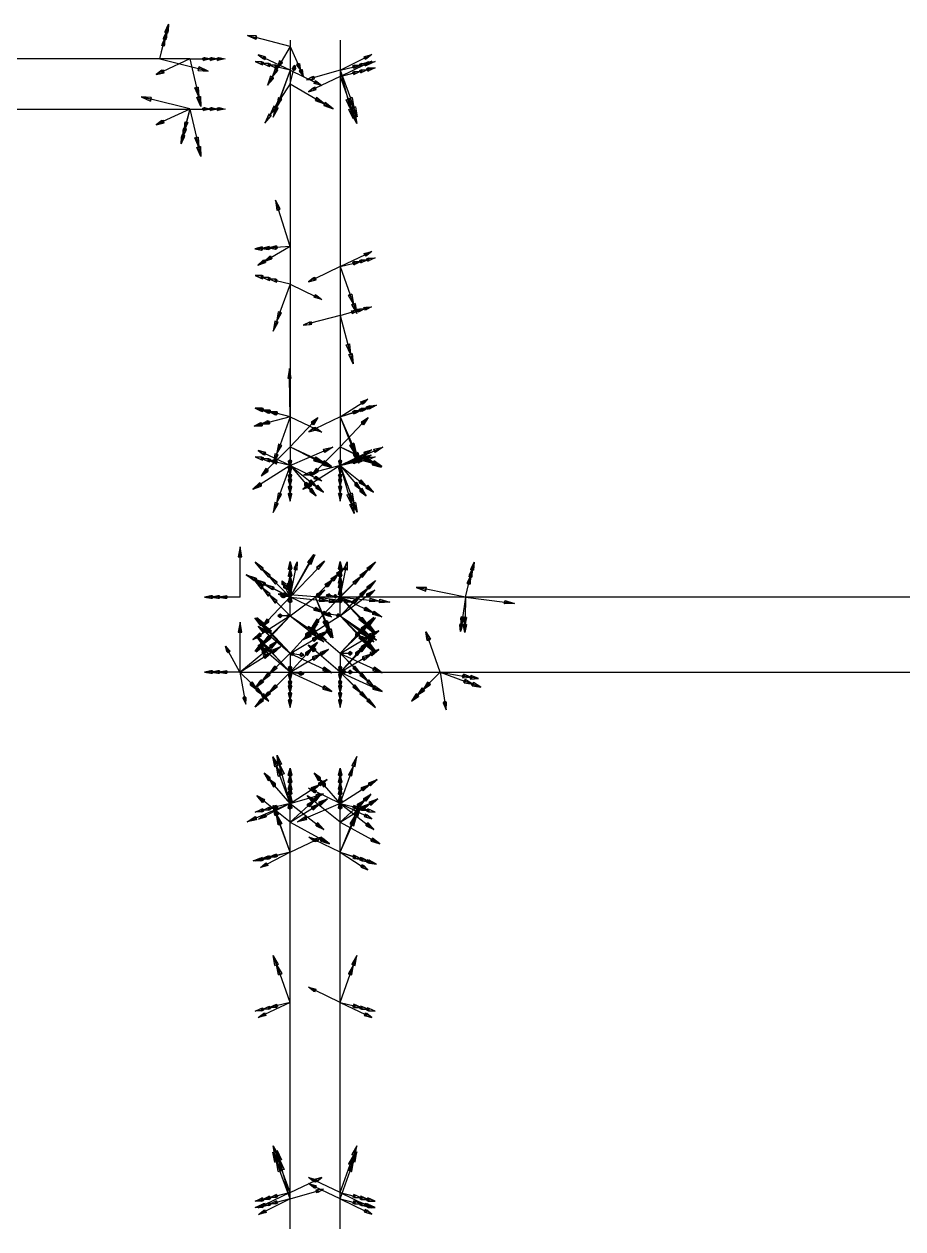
# Model space of a CAD drawing. Header units: millimetres. Extents: x -8665 to 13, y -124 to 125.
# Drawn here: x -3538.1 to -3362.6, y -118.8 to 122 of the extents above; entities that cross this region are included whole.
import ezdxf

# ---------------------------------------------------------------- set-up
doc = ezdxf.new("R2010")
doc.units = ezdxf.units.MM
for name, color, linetype in [('AutoDetect_10_187', 1, 'Continuous'), ('AutoDetect_121_130', 1, 'Continuous'), ('AutoDetect_122_131', 1, 'Continuous'), ('AutoDetect_123_162', 1, 'Continuous'), ('AutoDetect_124_163', 1, 'Continuous'), ('AutoDetect_125_182', 1, 'Continuous'), ('AutoDetect_126_183', 1, 'Continuous'), ('AutoDetect_131_144', 1, 'Continuous'), ('AutoDetect_132_145', 1, 'Continuous'), ('AutoDetect_133_152', 1, 'Continuous'), ('AutoDetect_134_153', 1, 'Continuous'), ('AutoDetect_135_173', 1, 'Continuous'), ('AutoDetect_136_172', 1, 'Continuous'), ('AutoDetect_17_133', 1, 'Continuous'), ('AutoDetect_18_174', 1, 'Continuous'), ('AutoDetect_271_184', 1, 'Continuous'), ('AutoDetect_272_185', 1, 'Continuous'), ('AutoDetect_274_170', 1, 'Continuous'), ('AutoDetect_275_171', 1, 'Continuous'), ('AutoDetect_289_132', 1, 'Continuous'), ('AutoDetect_290_154', 1, 'Continuous'), ('AutoDetect_331_134', 1, 'Continuous'), ('AutoDetect_332_135', 1, 'Continuous'), ('AutoDetect_335_142', 1, 'Continuous'), ('AutoDetect_336_143', 1, 'Continuous'), ('AutoDetect_369_164', 1, 'Continuous'), ('AutoDetect_370_161', 1, 'Continuous'), ('AutoDetect_372_150', 1, 'Continuous'), ('AutoDetect_373_151', 1, 'Continuous'), ('AutoDetect_9_186', 1, 'Continuous'), ('KNOTENBLECH_ID_GUID_6B7FED3A_8994_4ed4_AF79_758A89B35B66', 1, 'Continuous')]:
    doc.layers.add(name, color=color, linetype=linetype)

# ---------------------------------------------------------------- blocks, each defined once
blk = doc.blocks.new('Kontrollpunkt')
at = {"color": 0}
for q in [(0, 6), (8, 0), (0, 0, 4)]:
    blk.add_line((0, 0), q, dxfattribs=at)
for points in [[(0.25, 8, -0.25), (-0.25, 8, -0.25), (-0.25, 8, 0.25), (0, 10, 0), (-0.25, 8, -0.25), (0.25, 8, 0.25), (0, 10, 0), (0.25, 8, -0.25), (0.25, 8, 0.25), (-0.25, 8, 0.25)], [(0.25, 6, -0.25), (-0.25, 6, -0.25), (-0.25, 6, 0.25), (0, 8, 0), (-0.25, 6, -0.25), (0.25, 6, 0.25), (0, 8, 0), (0.25, 6, -0.25), (0.25, 6, 0.25), (-0.25, 6, 0.25)], [(0.25, 0.25, 4), (-0.25, 0.25, 4), (-0.25, -0.25, 4), (0, 0, 6), (-0.25, 0.25, 4), (0.25, -0.25, 4), (0, 0, 6), (0.25, 0.25, 4), (0.25, -0.25, 4), (-0.25, -0.25, 4)], [(0.25, 0.25, 6), (-0.25, 0.25, 6), (-0.25, -0.25, 6), (0, 0, 8), (-0.25, 0.25, 6), (0.25, -0.25, 6), (0, 0, 8), (0.25, 0.25, 6), (0.25, -0.25, 6), (-0.25, -0.25, 6)], [(0.25, 0.25, 8), (-0.25, 0.25, 8), (-0.25, -0.25, 8), (0, 0, 10), (-0.25, 0.25, 8), (0.25, -0.25, 8), (0, 0, 10), (0.25, 0.25, 8), (0.25, -0.25, 8), (-0.25, -0.25, 8)], [(8, 0.25, -0.25), (8, 0.25, 0.25), (8, -0.25, 0.25), (10, 0, 0), (8, 0.25, 0.25), (8, -0.25, -0.25), (10, 0, 0), (8, 0.25, -0.25), (8, -0.25, -0.25), (8, -0.25, 0.25)]]:
    blk.add_polyline3d(points, dxfattribs=at)

msp = doc.modelspace()

# ---------------------------------------------------------------- linework, layer by layer
at = {"layer": 'AutoDetect_10_187', "color": 1}
msp.add_line((-7524.97, 105, -220), (-3505.02, 105, -220), dxfattribs=at)
at = {"layer": 'AutoDetect_121_130', "color": 1}
msp.add_line((-3475, 3.75, -262.5), (-3475, 3.75, -407.5), dxfattribs=at)
at = {"layer": 'AutoDetect_122_131', "color": 1}
msp.add_line((-3485, 3.75, -262.5), (-3485, 3.75, -407.5), dxfattribs=at)
at = {"layer": 'AutoDetect_123_162', "color": 1}
msp.add_line((-3475, 118.75, -232.5), (-3475, 33.75, -232.5), dxfattribs=at)
at = {"layer": 'AutoDetect_124_163', "color": 1}
msp.add_line((-3485, 118.75, -232.5), (-3485, 33.75, -232.5), dxfattribs=at)
at = {"layer": 'AutoDetect_125_182', "color": 1}
msp.add_line((-3475, 118.75, -437.5), (-3475, 33.75, -437.5), dxfattribs=at)
at = {"layer": 'AutoDetect_126_183', "color": 1}
msp.add_line((-3485, 118.75, -437.5), (-3485, 33.75, -437.5), dxfattribs=at)
at = {"layer": 'AutoDetect_131_144', "color": 1}
msp.add_line((-3475, -3.75, -262.5), (-3475, -3.75, -407.5), dxfattribs=at)
at = {"layer": 'AutoDetect_132_145', "color": 1}
msp.add_line((-3485, -3.75, -262.5), (-3485, -3.75, -407.5), dxfattribs=at)
at = {"layer": 'AutoDetect_133_152', "color": 1}
msp.add_line((-3475, -118.75, -232.5), (-3475, -33.75, -232.5), dxfattribs=at)
at = {"layer": 'AutoDetect_134_153', "color": 1}
msp.add_line((-3485, -118.75, -232.5), (-3485, -33.75, -232.5), dxfattribs=at)
at = {"layer": 'AutoDetect_135_173', "color": 1}
msp.add_line((-3485, -118.75, -437.5), (-3485, -33.75, -437.5), dxfattribs=at)
at = {"layer": 'AutoDetect_136_172', "color": 1}
msp.add_line((-3475, -118.75, -437.5), (-3475, -33.75, -437.5), dxfattribs=at)
at = {"layer": 'AutoDetect_17_133', "color": 1}
msp.add_line((-3308, 7.5, -220), (-3480, 7.5, -220), dxfattribs=at)
at = {"layer": 'AutoDetect_18_174', "color": 1}
msp.add_line((-3495, -7.5, -220), (-3308, -7.5, -220), dxfattribs=at)
at = {"layer": 'AutoDetect_271_184', "color": 1}
msp.add_line((-3475, 117.5, -220), (-3475, 37.5, -220), dxfattribs=at)
at = {"layer": 'AutoDetect_272_185', "color": 1}
msp.add_line((-3485, 117.5, -220), (-3485, 37.5, -220), dxfattribs=at)
at = {"layer": 'AutoDetect_274_170', "color": 1}
msp.add_line((-3475, -117.5, -220), (-3475, -37.5, -220), dxfattribs=at)
at = {"layer": 'AutoDetect_275_171', "color": 1}
msp.add_line((-3485, -117.5, -220), (-3485, -37.5, -220), dxfattribs=at)
at = {"layer": 'AutoDetect_289_132', "color": 1}
msp.add_line((-3308, 7.5, -35), (-3480, 7.5, -35), dxfattribs=at)
at = {"layer": 'AutoDetect_290_154', "color": 1}
msp.add_line((-3495, -7.5, -35), (-3308, -7.5, -35), dxfattribs=at)
at = {"layer": 'AutoDetect_331_134', "color": 1}
msp.add_line((-3475, 7.5, -65), (-3475, 7.5, -190), dxfattribs=at)
at = {"layer": 'AutoDetect_332_135', "color": 1}
msp.add_line((-3485, 7.5, -65), (-3485, 7.5, -190), dxfattribs=at)
at = {"layer": 'AutoDetect_335_142', "color": 1}
msp.add_line((-3475, -7.49, -65), (-3475, -7.5, -190), dxfattribs=at)
at = {"layer": 'AutoDetect_336_143', "color": 1}
msp.add_line((-3485, -7.49, -65), (-3485, -7.5, -190), dxfattribs=at)
at = {"layer": 'AutoDetect_369_164', "color": 1}
msp.add_line((-3475, 117.5, -35), (-3475, 37.5, -35), dxfattribs=at)
at = {"layer": 'AutoDetect_370_161', "color": 1}
msp.add_line((-3485, 110, -35), (-3485, 37.5, -35), dxfattribs=at)
at = {"layer": 'AutoDetect_372_150', "color": 1}
msp.add_line((-3475, -117.49, -35), (-3475, -37.49, -35), dxfattribs=at)
at = {"layer": 'AutoDetect_373_151', "color": 1}
msp.add_line((-3485, -117.49, -35), (-3485, -37.49, -35), dxfattribs=at)
at = {"layer": 'AutoDetect_9_186', "color": 1}
msp.add_line((-3505.02, 115, -220), (-7524.97, 115, -220), dxfattribs=at)

# ---------------------------------------------------------------- block references
at = {"layer": 'AutoDetect_10_187', "color": 1, "extrusion": (-0.173648, -0.696364, 0.696364), "rotation": 180}
msp.add_blockref('Kontrollpunkt', (-3426.29, -677.5, 382.32), dxfattribs=at)
at = {"layer": 'AutoDetect_121_130', "color": 1, "extrusion": (0.696364, 0.696364, 0.173648), "rotation": 77.24859307823723}
for p in [(2459.85, 128.32, -2469.78), (2459.85, 24.92, -2488.02)]:
    msp.add_blockref('Kontrollpunkt', p, dxfattribs=at)
at = {"layer": 'AutoDetect_121_130', "color": 1, "extrusion": (0.706703, 0.706703, 0.033793), "rotation": 87.47832311130185}
msp.add_blockref('Kontrollpunkt', (2459.85, -179.4, -2462.01), dxfattribs=at)
at = {"layer": 'AutoDetect_122_131', "color": 1, "extrusion": (-0.696364, 0.696364, 0.173648), "rotation": 279.8510761165839}
for p in [(2461.62, -726.28, 2376.91), (2461.62, -829.69, 2358.68)]:
    msp.add_blockref('Kontrollpunkt', p, dxfattribs=at)
at = {"layer": 'AutoDetect_122_131', "color": 1, "extrusion": (-0.706797, 0.706797, 0.0296), "rotation": 271.695436397674}
msp.add_blockref('Kontrollpunkt', (2461.62, -335.4, 2458.07), dxfattribs=at)
at = {"layer": 'AutoDetect_123_162', "color": 1, "extrusion": (0.696364, 0.173648, -0.696364), "rotation": 81.2348063681018}
for p in [(950.19, -2495.83, -2238.38), (873.54, -2509.14, -2252.1)]:
    msp.add_blockref('Kontrollpunkt', p, dxfattribs=at)
at = {"layer": 'AutoDetect_124_163', "color": 1, "extrusion": (-0.696364, 0.173648, -0.696364), "rotation": 278.1385729810916}
for p in [(733.81, 2206.86, 2608.31), (810.47, 2193.55, 2594.59)]:
    msp.add_blockref('Kontrollpunkt', p, dxfattribs=at)
at = {"layer": 'AutoDetect_125_182', "color": 1, "extrusion": (0.696364, 0.173648, 0.696364), "rotation": 91.41777319695942}
msp.add_blockref('Kontrollpunkt', (950.19, 2014.98, -2704.95), dxfattribs=at)
at = {"layer": 'AutoDetect_125_182', "color": 1, "extrusion": (0.623957, 0.173648, 0.761921), "rotation": 89.29695432942326}
msp.add_blockref('Kontrollpunkt', (993.11, 2254.36, -2490.52), dxfattribs=at)
at = {"layer": 'AutoDetect_125_182', "color": 1, "extrusion": (0.61977, 0.207665, 0.756809), "rotation": 87.0395959428243}
msp.add_blockref('Kontrollpunkt', (1136.03, 2199.57, -2477.8), dxfattribs=at)
at = {"layer": 'AutoDetect_126_183', "color": 1, "extrusion": (-0.696364, 0.173648, 0.696364), "rotation": 261.8614270189084}
for p in [(733.81, -2687.71, 2141.75), (810.47, -2674.4, 2128.03)]:
    msp.add_blockref('Kontrollpunkt', p, dxfattribs=at)
at = {"layer": 'AutoDetect_131_144', "color": 1, "extrusion": (0.696364, -0.696364, 0.173648), "rotation": 279.8510761165839}
for p in [(-2459.85, 128.32, -2469.78), (-2459.85, 24.92, -2488.02)]:
    msp.add_blockref('Kontrollpunkt', p, dxfattribs=at)
at = {"layer": 'AutoDetect_131_144', "color": 1, "extrusion": (0.706797, -0.706797, 0.029596), "rotation": 271.6952591941618}
msp.add_blockref('Kontrollpunkt', (-2459.85, -189.74, -2461.24), dxfattribs=at)
at = {"layer": 'AutoDetect_132_145', "color": 1, "extrusion": (-0.706703, -0.706703, 0.033798), "rotation": 87.47794259173203}
msp.add_blockref('Kontrollpunkt', (-2461.62, -345.73, 2456.64), dxfattribs=at)
at = {"layer": 'AutoDetect_132_145', "color": 1, "extrusion": (-0.696364, -0.696364, 0.173648), "rotation": 77.24859307823723}
for p in [(-2461.62, -726.28, 2376.91), (-2461.62, -829.69, 2358.68)]:
    msp.add_blockref('Kontrollpunkt', p, dxfattribs=at)
at = {"layer": 'AutoDetect_133_152', "color": 1, "extrusion": (0.696364, -0.173648, -0.696364), "rotation": 278.1385729810916}
for p in [(-873.54, -2509.14, -2252.1), (-950.19, -2495.83, -2238.38)]:
    msp.add_blockref('Kontrollpunkt', p, dxfattribs=at)
at = {"layer": 'AutoDetect_134_153', "color": 1, "extrusion": (-0.696364, -0.173648, -0.696364)}
for p, rotation in [((-810.47, 2193.55, 2594.59), 81.23480636810179), ((-733.81, 2206.86, 2608.31), 81.2348063681018)]:
    msp.add_blockref('Kontrollpunkt', p, dxfattribs=dict(at, rotation=rotation))
at = {"layer": 'AutoDetect_135_173', "color": 1, "extrusion": (-0.696364, -0.173648, 0.696364)}
for p, rotation in [((-810.47, -2674.4, 2128.03), 91.4177731969594), ((-733.81, -2687.71, 2141.75), 91.41777319695939)]:
    msp.add_blockref('Kontrollpunkt', p, dxfattribs=dict(at, rotation=rotation))
at = {"layer": 'AutoDetect_136_172', "color": 1, "extrusion": (0.696364, -0.173648, 0.696364), "rotation": 261.8614270189084}
for p in [(-873.54, 2028.29, -2718.66), (-950.19, 2014.98, -2704.95)]:
    msp.add_blockref('Kontrollpunkt', p, dxfattribs=at)
at = {"layer": 'AutoDetect_17_133', "color": 1, "extrusion": (0.173648, 0.696364, 0.696364), "rotation": 4.152866942558883}
msp.add_blockref('Kontrollpunkt', (3349.31, 418.33, -747.06), dxfattribs=at)
at = {"layer": 'AutoDetect_17_133', "color": 1, "extrusion": (0.575779, 0.578134, 0.578134), "rotation": 55.70112638150834}
msp.add_blockref('Kontrollpunkt', (2471.04, 1237.15, -2126.56), dxfattribs=at)
at = {"layer": 'AutoDetect_18_174', "color": 2, "extrusion": (0.575779, -0.578134, 0.578134), "rotation": 248.136712731337}
msp.add_blockref('Kontrollpunkt', (-2481.67, 1243.27, -2135.2), dxfattribs=at)
at = {"layer": 'AutoDetect_18_174', "color": 2, "extrusion": (-0.575779, -0.578134, 0.578134), "rotation": 308.001547448907}
msp.add_blockref('Kontrollpunkt', (-2442.74, -1592.11, 1866.46), dxfattribs=at)
at = {"layer": 'AutoDetect_271_184', "color": 1, "extrusion": (0.696364, 0.173648, 0.696364), "rotation": 98.13857298109163}
for p in [(948.98, 2171.29, -2553.7), (912.11, 2177.69, -2560.3)]:
    msp.add_blockref('Kontrollpunkt', p, dxfattribs=at)
at = {"layer": 'AutoDetect_271_184', "color": 1, "extrusion": (0.688334, 0.228897, 0.688334), "rotation": 95.09694735016802}
msp.add_blockref('Kontrollpunkt', (1137.81, 2100.72, -2533.44), dxfattribs=at)
at = {"layer": 'AutoDetect_272_185', "color": 1, "extrusion": (-0.450586, -0.770677, 0.450586), "rotation": 212.0786660023002}
msp.add_blockref('Kontrollpunkt', (-3067.83, -943.27, 1380.61), dxfattribs=at)
at = {"layer": 'AutoDetect_272_185', "color": 1, "extrusion": (-0.706421, -0.044042, 0.706421), "rotation": 199.1840262318235}
msp.add_blockref('Kontrollpunkt', (-294.2, -2609.41, 2303.05), dxfattribs=at)
at = {"layer": 'AutoDetect_272_185', "color": 1, "extrusion": (-0.696364, 0.173648, 0.696364), "rotation": 200.8135762097232}
msp.add_blockref('Kontrollpunkt', (801, -2519.94, 2281.18), dxfattribs=at)
at = {"layer": 'AutoDetect_274_170', "color": 1, "extrusion": (0.729165, -0.235355, 0.642594), "rotation": 260.4618900254937}
msp.add_blockref('Kontrollpunkt', (-1108.81, 1947.91, -2664.98), dxfattribs=at)
at = {"layer": 'AutoDetect_274_170', "color": 1, "extrusion": (0.696363, -0.173648, 0.696365), "rotation": 261.8614437391522}
for p in [(-912.11, 2177.7, -2560.3), (-948.98, 2171.29, -2553.7)]:
    msp.add_blockref('Kontrollpunkt', p, dxfattribs=at)
at = {"layer": 'AutoDetect_275_171', "color": 1, "extrusion": (-0.696363, -0.173648, 0.696365), "rotation": 98.1385562608478}
for p in [(-801.01, -2519.95, 2281.18), (-735.03, -2531.4, 2292.99)]:
    msp.add_blockref('Kontrollpunkt', p, dxfattribs=at)
at = {"layer": 'AutoDetect_289_132', "color": 1, "extrusion": (0.173648, 0.696364, -0.696364), "rotation": 170.7051341399284}
msp.add_blockref('Kontrollpunkt', (3349.31, -601.34, -569.49), dxfattribs=at)
at = {"layer": 'AutoDetect_289_132', "color": 1, "extrusion": (0.575779, 0.578134, -0.578134), "rotation": 127.112354066204}
msp.add_blockref('Kontrollpunkt', (2471.04, -1445.21, -1979.14), dxfattribs=at)
at = {"layer": 'AutoDetect_290_154', "color": 2, "extrusion": (0.575779, -0.578134, -0.578134), "rotation": 279.2289557865245}
msp.add_blockref('Kontrollpunkt', (-2481.67, -1451.33, -1987.78), dxfattribs=at)
at = {"layer": 'AutoDetect_290_154', "color": 2, "extrusion": (-0.575779, -0.578134, -0.578134), "rotation": 219.3641210689543}
msp.add_blockref('Kontrollpunkt', (-2442.74, 1384.04, 2013.89), dxfattribs=at)
at = {"layer": 'AutoDetect_331_134', "color": 1, "extrusion": (0.696364, 0.696364, 0.173648)}
for p, rotation in [((2462.5, 316.45, -2433.92), 77.24859307823723), ((2462.5, 244.56, -2446.59), 77.24859307823726)]:
    msp.add_blockref('Kontrollpunkt', p, dxfattribs=dict(at, rotation=rotation))
at = {"layer": 'AutoDetect_331_134', "color": 1, "extrusion": (0.705287, 0.705287, 0.0717), "rotation": 84.66167558105138}
msp.add_blockref('Kontrollpunkt', (2462.5, 104.98, -2450.67), dxfattribs=at)
at = {"layer": 'AutoDetect_332_135', "color": 1, "extrusion": (-0.879656, 0.442778, 0.173648), "rotation": 167.005026841222}
msp.add_blockref('Kontrollpunkt', (1560.19, -692.79, 3042.18), dxfattribs=at)
at = {"layer": 'AutoDetect_332_135', "color": 1, "extrusion": (-0.854829, 0.430281, 0.290045), "rotation": 167.4272691687679}
msp.add_blockref('Kontrollpunkt', (1560.19, -1079.95, 2928.94), dxfattribs=at)
at = {"layer": 'AutoDetect_332_135', "color": 1, "extrusion": (-0.698325, 0.698325, 0.157115), "rotation": 186.804429355516}
msp.add_blockref('Kontrollpunkt', (2458.96, -458.12, 2427.74), dxfattribs=at)
at = {"layer": 'AutoDetect_335_142', "color": 1, "extrusion": (0.696365, -0.696363, 0.173648), "rotation": 279.8510448073127}
for p in [(-2462.49, 316.45, -2433.93), (-2462.49, 244.56, -2446.6)]:
    msp.add_blockref('Kontrollpunkt', p, dxfattribs=at)
at = {"layer": 'AutoDetect_335_142', "color": 1, "extrusion": (0.705458, -0.705457, 0.068258), "rotation": 273.9048321964699}
msp.add_blockref('Kontrollpunkt', (-2462.49, 96.53, -2451.03), dxfattribs=at)
at = {"layer": 'AutoDetect_336_143', "color": 1, "extrusion": (-0.698326, -0.698324, 0.157112), "rotation": 78.42851489522387}
msp.add_blockref('Kontrollpunkt', (-2458.96, -458.12, 2427.75), dxfattribs=at)
at = {"layer": 'AutoDetect_336_143', "color": 1, "extrusion": (-0.696365, -0.696363, 0.173648), "rotation": 77.24863447435985}
msp.add_blockref('Kontrollpunkt', (-2458.96, -610.04, 2400.1), dxfattribs=at)
at = {"layer": 'AutoDetect_369_164', "color": 1, "extrusion": (0.696364, 0.173648, -0.696364), "rotation": 81.86142701890837}
for p in [(948.98, -2354.3, -2376.13), (912.11, -2360.7, -2382.73)]:
    msp.add_blockref('Kontrollpunkt', p, dxfattribs=at)
at = {"layer": 'AutoDetect_369_164', "color": 1, "extrusion": (0.729161, 0.235363, -0.642595), "rotation": 80.46229860000179}
msp.add_blockref('Kontrollpunkt', (1108.84, -2143.29, -2501.11), dxfattribs=at)
at = {"layer": 'AutoDetect_370_161', "color": 2, "extrusion": (-0.505177, -0.780095, -0.369117), "rotation": 262.6352609433685}
msp.add_blockref('Kontrollpunkt', (-2984.99, 632.61, 1687.65), dxfattribs=at)
at = {"layer": 'AutoDetect_370_161', "color": 2, "extrusion": (-0.696364, 0.173648, -0.696364), "rotation": 278.1385729810916}
for p in [(775.29, 2341.4, 2463.36), (801, 2336.93, 2458.76)]:
    msp.add_blockref('Kontrollpunkt', p, dxfattribs=at)
at = {"layer": 'AutoDetect_372_150', "color": 1, "extrusion": (0.688334, -0.228901, -0.688331), "rotation": 275.0967512164873}
msp.add_blockref('Kontrollpunkt', (-1137.82, -2285.68, -2357.92), dxfattribs=at)
at = {"layer": 'AutoDetect_372_150', "color": 1, "extrusion": (0.696365, -0.173648, -0.696363), "rotation": 278.138589702142}
for p in [(-912.1, -2360.7, -2382.74), (-948.97, -2354.29, -2376.14)]:
    msp.add_blockref('Kontrollpunkt', p, dxfattribs=at)
at = {"layer": 'AutoDetect_373_151', "color": 1, "extrusion": (-0.73886, -0.173648, -0.651101), "rotation": 80.71041086257407}
msp.add_blockref('Kontrollpunkt', (-754.98, 2188.82, 2605.27), dxfattribs=at)
at = {"layer": 'AutoDetect_373_151', "color": 1, "extrusion": (-0.696365, -0.173648, -0.696363), "rotation": 81.86141029785797}
for p in [(-771.9, 2341.98, 2463.97), (-735.03, 2348.39, 2470.57)]:
    msp.add_blockref('Kontrollpunkt', p, dxfattribs=at)
at = {"layer": 'AutoDetect_9_186', "color": 1, "extrusion": (0.173648, 0.696364, 0.696364), "rotation": 180}
msp.add_blockref('Kontrollpunkt', (3434.53, 355.97, -682.8), dxfattribs=at)
at = {"layer": 'KNOTENBLECH_ID_GUID_6B7FED3A_8994_4ed4_AF79_758A89B35B66', "color": 2, "extrusion": (0.707107, 0, 0.707107), "rotation": 108.2489023832344}
for p in [(115, 2322.86, -2633.99), (105, 2322.86, -2633.99)]:
    msp.add_blockref('Kontrollpunkt', p, dxfattribs=at)
at = {"layer": 'KNOTENBLECH_ID_GUID_6B7FED3A_8994_4ed4_AF79_758A89B35B66', "color": 2, "extrusion": (0, -0.707107, -0.707107)}
for p, rotation in [((-3485, -51.27, -1.77), 303.8828202201754), ((-3475, -51.27, -1.77), 303.8828202201754), ((-3485, -188.27, 140.54), 328.6342262655402), ((-3475, -188.27, 140.54), 328.6342262655402)]:
    msp.add_blockref('Kontrollpunkt', p, dxfattribs=dict(at, rotation=rotation))
at = {"layer": 'KNOTENBLECH_ID_GUID_6B7FED3A_8994_4ed4_AF79_758A89B35B66', "color": 2, "extrusion": (0, -0.707107, 0.707107)}
for p, rotation in [((-3485, -129.05, -182.08), 234.7356103172454), ((-3475, -129.05, -182.08), 234.7356103172454), ((-3485, -285.49, -333.22), 221.7267650541877), ((-3475, -285.49, -333.22), 221.7267650541877), ((-3485, -188.27, -182.96), 326.8001045372023), ((-3475, -188.27, -182.96), 326.8001045372023)]:
    msp.add_blockref('Kontrollpunkt', p, dxfattribs=dict(at, rotation=rotation))
at = {"layer": 'KNOTENBLECH_ID_GUID_6B7FED3A_8994_4ed4_AF79_758A89B35B66', "color": 2, "extrusion": (-0.707107, 0, 0.707107), "rotation": 180}
for p in [(-7.5, -2626.9, 2315.77), (7.5, -2626.9, 2315.77)]:
    msp.add_blockref('Kontrollpunkt', p, dxfattribs=at)
at = {"layer": 'KNOTENBLECH_ID_GUID_6B7FED3A_8994_4ed4_AF79_758A89B35B66', "color": 2, "extrusion": (0, 0.707107, 0.707107)}
for p, rotation in [((3485, -51.27, -40.66), 56.1171797798246), ((3475, -51.27, -40.66), 56.1171797798246), ((3485, -188.27, -182.96), 42.21589902975394), ((3475, -188.27, -182.96), 42.21589902975394), ((3485, -285.49, -333.22), 132.3574932908483), ((3475, -285.49, -333.22), 132.3574932908483)]:
    msp.add_blockref('Kontrollpunkt', p, dxfattribs=dict(at, rotation=rotation))
at = {"layer": 'KNOTENBLECH_ID_GUID_6B7FED3A_8994_4ed4_AF79_758A89B35B66', "color": 2, "extrusion": (-1.38778e-17, 0.707107, -0.707107), "rotation": 98.12495199499551}
for p in [(3485, -129.05, 139.65), (3475, -129.05, 139.65)]:
    msp.add_blockref('Kontrollpunkt', p, dxfattribs=at)
at = {"layer": 'KNOTENBLECH_ID_GUID_6B7FED3A_8994_4ed4_AF79_758A89B35B66', "color": 2, "extrusion": (-2.77556e-17, 0.707107, -0.707107), "rotation": 133.6912805216964}
for p in [(3485, -285.49, 290.8), (3475, -285.49, 290.8)]:
    msp.add_blockref('Kontrollpunkt', p, dxfattribs=at)
at = {"layer": 'KNOTENBLECH_ID_GUID_6B7FED3A_8994_4ed4_AF79_758A89B35B66', "color": 2, "extrusion": (-2.77556e-17, -0.707107, -0.707107), "rotation": 230.3603235845961}
for p in [(-3485, -285.49, 290.8), (-3475, -285.49, 290.8)]:
    msp.add_blockref('Kontrollpunkt', p, dxfattribs=at)
at = {"layer": 'KNOTENBLECH_ID_GUID_6B7FED3A_8994_4ed4_AF79_758A89B35B66', "color": 2, "extrusion": (2.77556e-17, -0.707111, -0.707102), "rotation": 230.3603980888734}
for p in [(-3485, -129.05, 139.65), (-3475, -129.05, 139.65)]:
    msp.add_blockref('Kontrollpunkt', p, dxfattribs=at)
at = {"layer": 'KNOTENBLECH_ID_GUID_6B7FED3A_8994_4ed4_AF79_758A89B35B66', "color": 2, "extrusion": (0, -0.707102, 0.707111), "rotation": 326.8002308900416}
for p in [(-3485, -51.26, -40.66), (-3475, -51.26, -40.66)]:
    msp.add_blockref('Kontrollpunkt', p, dxfattribs=at)
at = {"layer": 'KNOTENBLECH_ID_GUID_6B7FED3A_8994_4ed4_AF79_758A89B35B66', "color": 2, "extrusion": (0, 0.707107, -0.707107), "rotation": 328.6342262655402}
for p in [(3485, -188.27, 140.54), (3475, -188.27, 140.54)]:
    msp.add_blockref('Kontrollpunkt', p, dxfattribs=at)
at = {"layer": 'KNOTENBLECH_ID_GUID_6B7FED3A_8994_4ed4_AF79_758A89B35B66', "color": 2, "extrusion": (2.77556e-17, 0.707102, -0.707111), "rotation": 48.59220234982444}
for p in [(3485, -51.26, -1.76), (3475, -51.26, -1.76)]:
    msp.add_blockref('Kontrollpunkt', p, dxfattribs=at)
at = {"layer": 'KNOTENBLECH_ID_GUID_6B7FED3A_8994_4ed4_AF79_758A89B35B66', "color": 2, "extrusion": (5.55112e-17, 0.707111, 0.707102), "rotation": 142.132549195196}
for p in [(3485, -129.05, -182.08), (3475, -129.05, -182.08)]:
    msp.add_blockref('Kontrollpunkt', p, dxfattribs=at)

doc.saveas('drawing.dxf')
